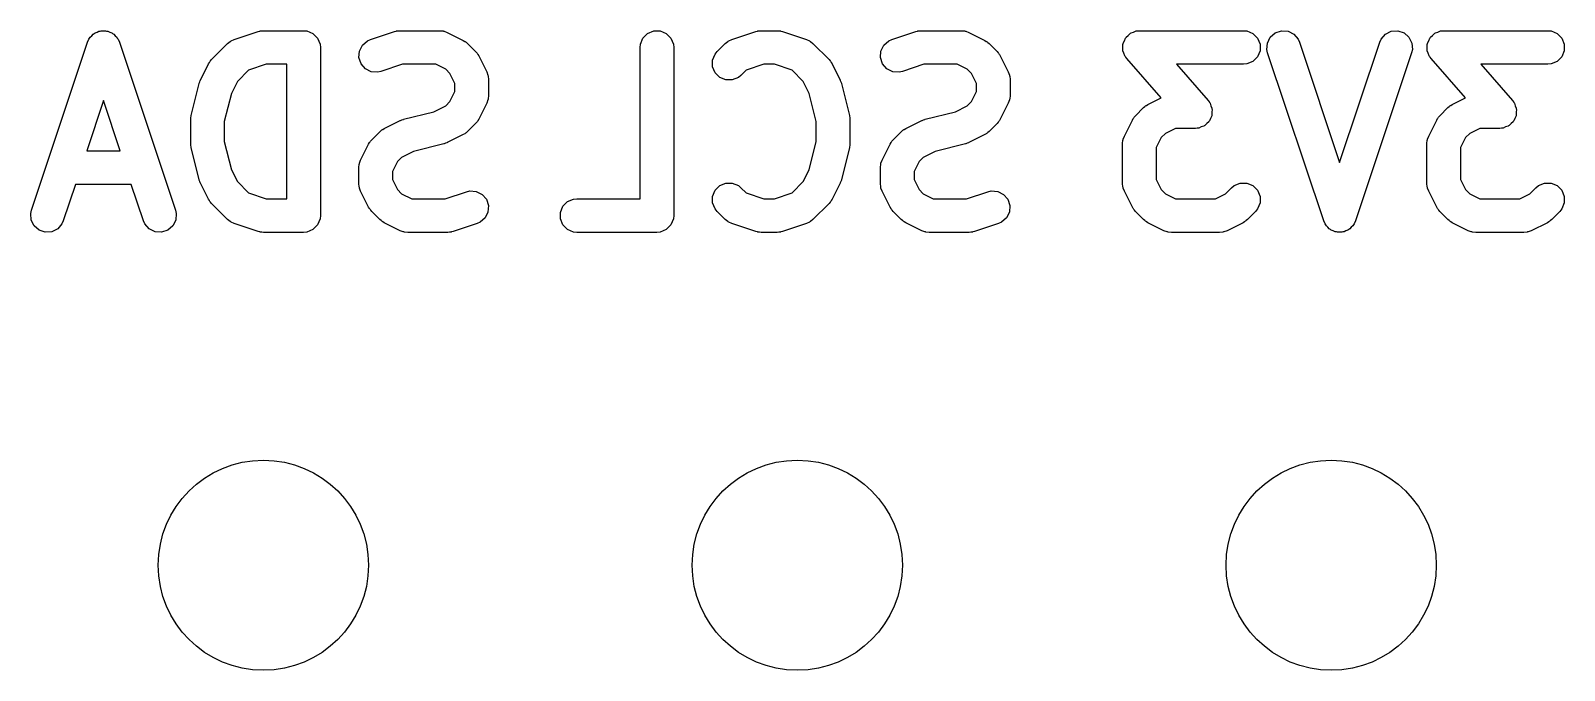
# Model space of a CAD drawing. Extents: x 89 to 178, y -115 to -57.
# Drawn here: x 147.07 to 154.37, y -102.72 to -99.68 of the extents above; entities that cross this region are included whole.
import ezdxf

# ---------------------------------------------------------------- set-up
doc = ezdxf.new("R2010")
doc.units = 0
doc.layers.add('BLACK', color=7, linetype='CONTINUOUS')

msp = doc.modelspace()

# ---------------------------------------------------------------- linework, layer by layer
at = {"layer": 'BLACK', "linetype": 'CONTINUOUS'}
for p, q in [((147.343151, -99.736477), (147.349545, -99.722157)), ((147.349545, -99.722157), (147.353288, -99.71784)), ((147.353288, -99.71784), (147.355846, -99.712726)), ((147.355846, -99.712726), (147.363424, -99.706153)), ((147.363424, -99.706153), (147.369997, -99.698575)), ((147.369997, -99.698575), (147.375111, -99.696017)), ((147.375111, -99.696017), (147.379428, -99.692274)), ((147.379428, -99.692274), (147.388939, -99.689103)), ((147.388939, -99.689103), (147.397916, -99.684615)), ((147.397916, -99.684615), (147.403619, -99.684209)), ((147.403619, -99.684209), (147.40904, -99.682403)), ((147.40904, -99.682403), (147.419046, -99.683113)), ((147.419046, -99.683113), (147.429052, -99.682403)), ((147.429052, -99.682403), (147.434472, -99.684209)), ((147.434472, -99.684209), (147.440176, -99.684615)), ((147.440176, -99.684615), (147.449152, -99.689103)), ((147.449152, -99.689103), (147.458664, -99.692274)), ((147.458664, -99.692274), (147.462981, -99.696018)), ((147.462981, -99.696018), (147.468095, -99.698575)), ((147.468095, -99.698575), (147.474665, -99.70615)), ((147.474665, -99.70615), (147.482246, -99.712725)), ((147.482246, -99.712725), (147.484804, -99.717841)), ((147.484804, -99.717841), (147.488547, -99.722157)), ((147.488547, -99.722157), (147.494941, -99.736477)), ((148.010097, -99.743301), (148.022219, -99.733352)), ((148.022219, -99.733352), (148.024876, -99.732251)), ((148.024876, -99.732251), (148.027047, -99.730369)), ((148.027047, -99.730369), (148.041367, -99.723975)), ((148.041367, -99.723975), (148.155653, -99.68588)), ((148.155653, -99.68588), (148.163392, -99.68412)), ((148.163392, -99.68412), (148.165344, -99.683312)), ((148.165344, -99.683312), (148.168172, -99.683033)), ((148.168172, -99.683033), (148.170945, -99.682403)), ((148.170945, -99.682403), (148.173053, -99.682552)), ((148.173053, -99.682552), (148.180951, -99.681775)), ((148.180951, -99.681775), (148.371427, -99.681775)), ((148.371427, -99.681775), (148.387034, -99.683312)), ((148.387034, -99.683312), (148.415873, -99.695257)), ((148.415873, -99.695257), (148.437945, -99.717329)), ((148.437945, -99.717329), (148.44989, -99.746168)), ((148.651085, -99.750821), (148.674667, -99.730369)), ((148.674667, -99.730369), (148.688987, -99.723975)), ((148.688987, -99.723975), (148.803272, -99.68588)), ((148.803272, -99.68588), (148.811011, -99.68412)), ((148.811011, -99.68412), (148.812963, -99.683312)), ((148.812963, -99.683312), (148.815791, -99.683033)), ((148.815791, -99.683033), (148.818564, -99.682403)), ((148.818564, -99.682403), (148.820672, -99.682552)), ((148.820672, -99.682552), (148.82857, -99.681775)), ((148.82857, -99.681775), (149.019047, -99.681775)), ((149.019047, -99.681775), (149.034654, -99.683312)), ((149.034654, -99.683312), (149.03731, -99.684412)), ((149.03731, -99.684412), (149.040177, -99.684616)), ((149.040177, -99.684616), (149.054824, -99.690221)), ((149.054824, -99.690221), (149.131014, -99.728316)), ((149.131014, -99.728316), (149.137728, -99.732542)), ((149.137728, -99.732542), (149.139683, -99.733352)), ((149.139683, -99.733352), (149.141882, -99.735157)), ((149.141882, -99.735157), (149.144286, -99.73667)), ((149.973917, -99.746168), (149.985862, -99.717329)), ((149.985862, -99.717329), (150.007934, -99.695257)), ((150.007934, -99.695257), (150.036773, -99.683312)), ((150.036773, -99.683312), (150.067987, -99.683312)), ((150.067987, -99.683312), (150.096826, -99.695257)), ((150.096826, -99.695257), (150.118898, -99.717329)), ((150.118898, -99.717329), (150.130843, -99.746168)), ((150.376765, -99.743301), (150.388888, -99.733352)), ((150.388888, -99.733352), (150.391543, -99.732251)), ((150.391543, -99.732251), (150.393715, -99.730369)), ((150.393715, -99.730369), (150.408035, -99.723975)), ((150.408035, -99.723975), (150.52232, -99.68588)), ((150.52232, -99.68588), (150.530059, -99.68412)), ((150.530059, -99.68412), (150.532011, -99.683312)), ((150.532011, -99.683312), (150.534839, -99.683033)), ((150.534839, -99.683033), (150.537612, -99.682403)), ((150.537612, -99.682403), (150.53972, -99.682552)), ((150.53972, -99.682552), (150.547618, -99.681775)), ((150.547618, -99.681775), (150.623809, -99.681775)), ((150.623809, -99.681775), (150.631706, -99.682552)), ((150.631706, -99.682552), (150.633815, -99.682403)), ((150.633815, -99.682403), (150.636587, -99.683033)), ((150.636587, -99.683033), (150.639416, -99.683312)), ((150.639416, -99.683312), (150.641367, -99.68412)), ((150.641367, -99.68412), (150.649107, -99.68588)), ((150.649107, -99.68588), (150.763393, -99.723975)), ((150.763393, -99.723975), (150.777713, -99.730369)), ((150.777713, -99.730369), (150.779883, -99.732251)), ((150.779883, -99.732251), (150.782541, -99.733352)), ((150.782541, -99.733352), (150.794664, -99.743301)), ((151.132038, -99.750821), (151.15562, -99.730369)), ((151.15562, -99.730369), (151.16994, -99.723975)), ((151.16994, -99.723975), (151.284225, -99.68588)), ((151.284225, -99.68588), (151.291964, -99.68412)), ((151.291964, -99.68412), (151.293916, -99.683312)), ((151.293916, -99.683312), (151.296744, -99.683033)), ((151.296744, -99.683033), (151.299517, -99.682403)), ((151.299517, -99.682403), (151.301625, -99.682552)), ((151.301625, -99.682552), (151.309523, -99.681775)), ((151.309523, -99.681775), (151.5, -99.681775)), ((151.5, -99.681775), (151.515607, -99.683312)), ((151.515607, -99.683312), (151.518263, -99.684412)), ((151.518263, -99.684412), (151.52113, -99.684616)), ((151.52113, -99.684616), (151.535777, -99.690221)), ((151.535777, -99.690221), (151.611967, -99.728316)), ((151.611967, -99.728316), (151.618681, -99.732542)), ((151.618681, -99.732542), (151.620636, -99.733352)), ((151.620636, -99.733352), (151.622835, -99.735157)), ((151.622835, -99.735157), (151.625239, -99.73667)), ((152.270368, -99.740983), (152.276127, -99.729336)), ((152.276127, -99.729336), (152.281101, -99.717329)), ((152.281101, -99.717329), (152.283009, -99.71542)), ((152.283009, -99.71542), (152.284205, -99.713003)), ((152.284205, -99.713003), (152.293982, -99.704447)), ((152.293982, -99.704447), (152.303173, -99.695257)), ((152.303173, -99.695257), (152.305665, -99.694224)), ((152.305665, -99.694224), (152.307696, -99.692448)), ((152.307696, -99.692448), (152.320009, -99.688283)), ((152.320009, -99.688283), (152.332012, -99.683312)), ((152.332012, -99.683312), (152.335816, -99.682937)), ((152.335816, -99.682937), (152.337266, -99.682447)), ((152.337266, -99.682447), (152.33937, -99.682587)), ((152.33937, -99.682587), (152.347619, -99.681775)), ((152.347619, -99.681775), (152.842857, -99.681775)), ((152.842857, -99.681775), (152.858464, -99.683312)), ((152.858464, -99.683312), (152.887303, -99.695257)), ((152.887303, -99.695257), (152.909375, -99.717329)), ((152.909375, -99.717329), (152.92132, -99.746168)), ((152.956173, -99.740645), (152.970133, -99.712725)), ((152.970133, -99.712725), (152.993715, -99.692274)), ((152.993715, -99.692274), (153.023327, -99.682403)), ((153.023327, -99.682403), (153.054463, -99.684615)), ((153.054463, -99.684615), (153.082383, -99.698575)), ((153.082383, -99.698575), (153.102834, -99.722157)), ((153.102834, -99.722157), (153.109228, -99.736477)), ((153.490771, -99.736477), (153.497165, -99.722157)), ((153.497165, -99.722157), (153.517617, -99.698575)), ((153.517617, -99.698575), (153.545536, -99.684616)), ((153.545536, -99.684616), (153.576672, -99.682403)), ((153.576672, -99.682403), (153.606284, -99.692274)), ((153.606284, -99.692274), (153.629866, -99.712726)), ((153.629866, -99.712726), (153.643826, -99.740645)), ((153.717987, -99.740983), (153.723746, -99.729336)), ((153.723746, -99.729336), (153.72872, -99.717329)), ((153.72872, -99.717329), (153.730628, -99.71542)), ((153.730628, -99.71542), (153.731824, -99.713003)), ((153.731824, -99.713003), (153.741601, -99.704447)), ((153.741601, -99.704447), (153.750792, -99.695257)), ((153.750792, -99.695257), (153.753284, -99.694224)), ((153.753284, -99.694224), (153.755315, -99.692448)), ((153.755315, -99.692448), (153.767628, -99.688283)), ((153.767628, -99.688283), (153.779631, -99.683312)), ((153.779631, -99.683312), (153.783435, -99.682937)), ((153.783435, -99.682937), (153.784885, -99.682447)), ((153.784885, -99.682447), (153.786989, -99.682587)), ((153.786989, -99.682587), (153.795238, -99.681775)), ((153.795238, -99.681775), (154.290476, -99.681775)), ((154.290476, -99.681775), (154.306083, -99.683312)), ((154.306083, -99.683312), (154.334922, -99.695257)), ((154.334922, -99.695257), (154.356994, -99.717329)), ((154.356994, -99.717329), (154.368939, -99.746168)), ((147.076485, -100.536477), (147.343151, -99.736477)), ((147.494941, -99.736477), (147.761608, -100.536477)), ((147.933906, -99.819491), (148.010097, -99.743301)), ((148.44989, -99.746168), (148.451427, -99.761775)), ((148.451427, -99.761775), (148.451427, -100.561775)), ((148.634913, -99.809876), (148.637125, -99.77874)), ((148.637125, -99.77874), (148.651085, -99.750821)), ((149.144286, -99.73667), (149.145668, -99.738264)), ((149.145668, -99.738264), (149.151806, -99.743301)), ((149.151806, -99.743301), (149.1899, -99.781396)), ((149.1899, -99.781396), (149.194934, -99.78753)), ((149.194934, -99.78753), (149.196532, -99.788916)), ((149.196532, -99.788916), (149.198047, -99.791324)), ((149.198047, -99.791324), (149.199849, -99.793519)), ((149.199849, -99.793519), (149.200656, -99.795469)), ((149.200656, -99.795469), (149.204886, -99.802188)), ((149.204886, -99.802188), (149.242982, -99.878378)), ((149.97238, -99.761775), (149.973917, -99.746168)), ((149.97238, -100.481775), (149.97238, -99.761775)), ((150.130843, -99.746168), (150.13238, -99.761775)), ((150.13238, -99.761775), (150.13238, -100.561775)), ((150.316774, -99.822357), (150.32872, -99.793518)), ((150.32872, -99.793518), (150.338669, -99.781396)), ((150.338669, -99.781396), (150.376765, -99.743301)), ((150.794664, -99.743301), (150.870854, -99.819492)), ((151.115866, -99.809876), (151.118078, -99.77874)), ((151.118078, -99.77874), (151.132038, -99.750821)), ((151.625239, -99.73667), (151.626621, -99.738264)), ((151.626621, -99.738264), (151.632759, -99.743301)), ((151.632759, -99.743301), (151.670853, -99.781396)), ((151.670853, -99.781396), (151.675887, -99.78753)), ((151.675887, -99.78753), (151.677485, -99.788916)), ((151.677485, -99.788916), (151.679, -99.791324)), ((151.679, -99.791324), (151.680802, -99.793519)), ((151.680802, -99.793519), (151.681609, -99.795469)), ((151.681609, -99.795469), (151.685839, -99.802188)), ((151.685839, -99.802188), (151.723935, -99.878378)), ((152.268291, -99.772128), (152.269156, -99.759157)), ((152.269156, -99.774685), (152.268291, -99.772128)), ((152.269156, -99.746168), (152.270188, -99.743675)), ((152.269156, -99.759157), (152.269156, -99.746168)), ((152.269156, -99.777382), (152.269156, -99.774685)), ((152.274127, -99.789384), (152.269156, -99.777382)), ((152.270188, -99.743675), (152.270368, -99.740983)), ((152.278292, -99.801698), (152.274127, -99.789384)), ((152.280515, -99.804808), (152.278292, -99.801698)), ((152.281101, -99.806221), (152.280515, -99.804808)), ((152.282591, -99.807711), (152.281101, -99.806221)), ((152.287413, -99.814455), (152.282591, -99.807711)), ((152.909375, -99.806221), (152.887303, -99.828293)), ((152.92132, -99.777382), (152.909375, -99.806221)), ((152.92132, -99.746168), (152.92132, -99.777382)), ((152.953961, -99.771781), (152.956173, -99.740645)), ((152.957438, -99.787073), (152.953961, -99.771781)), ((153.224104, -100.587073), (152.957438, -99.787073)), ((153.109228, -99.736477), (153.299999, -100.308791)), ((153.299999, -100.308791), (153.490771, -99.736477)), ((153.642561, -99.787073), (153.375894, -100.587073)), ((153.646038, -99.771781), (153.642561, -99.787073)), ((153.643826, -99.740645), (153.646038, -99.771781)), ((153.71591, -99.772128), (153.716775, -99.759157)), ((153.716775, -99.774685), (153.71591, -99.772128)), ((153.716775, -99.746168), (153.717807, -99.743675)), ((153.716775, -99.759157), (153.716775, -99.746168)), ((153.716775, -99.777382), (153.716775, -99.774685)), ((153.721746, -99.789384), (153.716775, -99.777382)), ((153.717807, -99.743675), (153.717987, -99.740983)), ((153.725911, -99.801698), (153.721746, -99.789384)), ((153.728134, -99.804808), (153.725911, -99.801698)), ((153.72872, -99.806221), (153.728134, -99.804808)), ((153.73021, -99.807711), (153.72872, -99.806221)), ((153.735032, -99.814455), (153.73021, -99.807711)), ((154.356994, -99.806221), (154.334922, -99.828293)), ((154.368939, -99.777382), (154.356994, -99.806221)), ((154.368939, -99.746168), (154.368939, -99.777382)), ((147.880826, -99.916474), (147.918921, -99.840283)), ((147.918921, -99.840283), (147.923147, -99.833568)), ((147.923147, -99.833568), (147.923957, -99.831614)), ((147.923957, -99.831614), (147.925762, -99.829414)), ((147.925762, -99.829414), (147.927275, -99.827011)), ((147.927275, -99.827011), (147.928869, -99.825628)), ((147.928869, -99.825628), (147.933906, -99.819491)), ((148.109879, -99.869792), (148.056222, -99.92345)), ((148.193934, -99.841775), (148.109879, -99.869792)), ((148.291427, -99.841775), (148.193934, -99.841775)), ((148.291427, -100.481775), (148.291427, -99.841775)), ((148.644784, -99.839488), (148.634913, -99.809876)), ((148.665236, -99.86307), (148.644784, -99.839488)), ((148.693155, -99.87703), (148.665236, -99.86307)), ((148.724291, -99.879242), (148.693155, -99.87703)), ((148.739583, -99.875765), (148.724291, -99.879242)), ((148.841553, -99.841775), (148.739583, -99.875765)), ((149.000162, -99.841775), (148.841553, -99.841775)), ((149.047846, -99.865617), (149.000162, -99.841775)), ((149.067584, -99.885354), (149.047846, -99.865617)), ((149.242982, -99.878378), (149.248587, -99.893025)), ((150.316773, -99.853571), (150.316774, -99.822357)), ((150.328719, -99.88241), (150.316773, -99.853571)), ((150.476546, -99.869793), (150.451805, -99.894534)), ((150.560601, -99.841775), (150.476546, -99.869793)), ((150.610826, -99.841775), (150.560601, -99.841775)), ((150.694879, -99.869792), (150.610826, -99.841775)), ((150.748536, -99.923449), (150.694879, -99.869792)), ((150.870854, -99.819492), (150.875889, -99.825626)), ((150.875889, -99.825626), (150.877485, -99.827011)), ((150.877485, -99.827011), (150.878998, -99.829414)), ((150.878998, -99.829414), (150.880803, -99.831614)), ((150.880803, -99.831614), (150.881612, -99.833568)), ((150.881612, -99.833568), (150.885839, -99.840283)), ((150.885839, -99.840283), (150.923934, -99.916474)), ((151.125737, -99.839488), (151.115866, -99.809876)), ((151.146189, -99.86307), (151.125737, -99.839488)), ((151.174108, -99.87703), (151.146189, -99.86307)), ((151.205244, -99.879242), (151.174108, -99.87703)), ((151.220536, -99.875765), (151.205244, -99.879242)), ((151.322506, -99.841775), (151.220536, -99.875765)), ((151.481115, -99.841775), (151.322506, -99.841775)), ((151.528799, -99.865617), (151.481115, -99.841775)), ((151.548537, -99.885354), (151.528799, -99.865617)), ((151.723935, -99.878378), (151.72954, -99.893025)), ((152.45111, -100.001539), (152.287413, -99.814455)), ((152.842857, -99.841775), (152.52392, -99.841775)), ((152.52392, -99.841775), (152.674491, -100.013857)), ((152.858464, -99.840238), (152.842857, -99.841775)), ((152.887303, -99.828293), (152.858464, -99.840238)), ((153.898729, -100.001539), (153.735032, -99.814455)), ((154.290476, -99.841775), (153.971539, -99.841775)), ((153.971539, -99.841775), (154.12211, -100.013857)), ((154.306083, -99.840238), (154.290476, -99.841775)), ((154.334922, -99.828293), (154.306083, -99.840238)), ((147.836673, -100.085229), (147.874769, -99.932848)), ((147.874769, -99.932848), (147.87518, -99.931697)), ((147.87518, -99.931697), (147.875221, -99.931121)), ((147.875221, -99.931121), (147.877705, -99.924628)), ((147.877705, -99.924628), (147.880045, -99.91808)), ((147.880045, -99.91808), (147.880389, -99.917615)), ((147.880389, -99.917615), (147.880826, -99.916474)), ((148.056222, -99.92345), (148.02786, -99.980173)), ((149.091428, -99.933041), (149.067584, -99.885354)), ((149.091428, -99.97146), (149.091428, -99.933041)), ((149.248587, -99.893025), (149.24879, -99.895892)), ((149.24879, -99.895892), (149.249891, -99.898549)), ((149.249891, -99.898549), (149.251428, -99.914156)), ((149.251428, -99.914156), (149.251428, -99.990346)), ((150.35079, -99.904482), (150.328719, -99.88241)), ((150.379629, -99.916428), (150.35079, -99.904482)), ((150.410843, -99.916429), (150.379629, -99.916428)), ((150.439682, -99.904483), (150.410843, -99.916429)), ((150.451805, -99.894534), (150.439682, -99.904483)), ((150.776899, -99.980173), (150.748536, -99.923449)), ((150.923934, -99.916474), (150.92437, -99.917615)), ((150.92437, -99.917615), (150.924715, -99.91808)), ((150.924715, -99.91808), (150.927054, -99.924628)), ((150.927054, -99.924628), (150.929539, -99.931121)), ((150.929539, -99.931121), (150.929579, -99.931697)), ((150.929579, -99.931697), (150.929991, -99.932848)), ((150.929991, -99.932848), (150.968087, -100.085229)), ((151.572381, -99.933041), (151.548537, -99.885354)), ((151.572381, -99.97146), (151.572381, -99.933041)), ((151.72954, -99.893025), (151.729743, -99.895892)), ((151.729743, -99.895892), (151.730844, -99.898549)), ((151.730844, -99.898549), (151.732381, -99.914156)), ((151.732381, -99.914156), (151.732381, -99.990346)), ((147.419046, -100.014758), (147.339565, -100.253203)), ((147.498528, -100.253203), (147.419046, -100.014758)), ((148.02786, -99.980173), (147.994284, -100.114479)), ((149.047846, -100.038884), (149.067584, -100.019147)), ((149.067584, -100.019147), (149.091428, -99.97146)), ((149.242982, -100.026124), (149.204886, -100.102314)), ((149.248587, -100.011477), (149.242982, -100.026124)), ((149.24879, -100.008609), (149.248587, -100.011477)), ((149.249891, -100.005953), (149.24879, -100.008609)), ((149.251428, -99.990346), (149.249891, -100.005953)), ((150.810476, -100.114479), (150.776899, -99.980173)), ((151.528799, -100.038884), (151.548537, -100.019147)), ((151.548537, -100.019147), (151.572381, -99.97146)), ((151.723935, -100.026124), (151.685839, -100.102314)), ((151.72954, -100.011477), (151.723935, -100.026124)), ((151.729743, -100.008609), (151.72954, -100.011477)), ((151.730844, -100.005953), (151.729743, -100.008609)), ((151.732381, -99.990346), (151.730844, -100.005953)), ((152.388032, -100.033078), (152.45111, -100.001539)), ((152.674491, -100.013857), (152.679311, -100.020599)), ((152.679311, -100.020599), (152.680803, -100.022091)), ((152.680803, -100.022091), (152.681388, -100.023505)), ((152.681388, -100.023505), (152.683612, -100.026615)), ((152.683612, -100.026615), (152.687775, -100.038924)), ((153.835651, -100.033078), (153.898729, -100.001539)), ((154.12211, -100.013857), (154.12693, -100.020599)), ((154.12693, -100.020599), (154.128422, -100.022091)), ((154.128422, -100.022091), (154.129007, -100.023505)), ((154.129007, -100.023505), (154.131231, -100.026615)), ((154.131231, -100.026615), (154.135394, -100.038924)), ((147.834378, -100.100743), (147.835242, -100.094898)), ((147.835242, -100.094898), (147.835821, -100.089025)), ((147.835821, -100.089025), (147.836272, -100.087934)), ((147.836272, -100.087934), (147.836673, -100.085229)), ((148.847263, -100.103211), (148.991126, -100.067244)), ((148.991126, -100.067244), (149.047846, -100.038884)), ((150.968087, -100.085229), (150.968487, -100.087934)), ((150.968487, -100.087934), (150.968939, -100.089025)), ((150.968939, -100.089025), (150.969517, -100.094898)), ((150.969517, -100.094898), (150.970382, -100.100743)), ((151.328216, -100.103211), (151.472079, -100.067244)), ((151.472079, -100.067244), (151.528799, -100.038884)), ((152.318386, -100.100235), (152.319196, -100.098281)), ((152.319196, -100.098281), (152.321001, -100.096081)), ((152.321001, -100.096081), (152.322514, -100.093678)), ((152.322514, -100.093678), (152.324108, -100.092295)), ((152.324108, -100.092295), (152.329145, -100.086158)), ((152.329145, -100.086158), (152.36724, -100.048064)), ((152.36724, -100.048064), (152.373374, -100.043029)), ((152.373374, -100.043029), (152.37476, -100.041432)), ((152.37476, -100.041432), (152.377168, -100.039916)), ((152.377168, -100.039916), (152.379363, -100.038115)), ((152.379363, -100.038115), (152.381313, -100.037307)), ((152.381313, -100.037307), (152.388032, -100.033078)), ((152.685772, -100.098985), (152.680803, -100.110983)), ((152.691537, -100.087329), (152.685772, -100.098985)), ((152.687775, -100.038924), (152.692748, -100.05093)), ((152.691716, -100.084634), (152.691537, -100.087329)), ((152.692748, -100.082144), (152.691716, -100.084634)), ((152.692748, -100.05093), (152.692748, -100.053626)), ((152.692748, -100.053626), (152.693613, -100.056184)), ((152.693613, -100.056184), (152.692748, -100.069161)), ((152.692748, -100.069161), (152.692748, -100.082144)), ((153.766005, -100.100235), (153.766815, -100.098281)), ((153.766815, -100.098281), (153.76862, -100.096081)), ((153.76862, -100.096081), (153.770133, -100.093678)), ((153.770133, -100.093678), (153.771727, -100.092295)), ((153.771727, -100.092295), (153.776764, -100.086158)), ((153.776764, -100.086158), (153.814859, -100.048064)), ((153.814859, -100.048064), (153.820993, -100.043029)), ((153.820993, -100.043029), (153.822379, -100.041432)), ((153.822379, -100.041432), (153.824787, -100.039916)), ((153.824787, -100.039916), (153.826982, -100.038115)), ((153.826982, -100.038115), (153.828932, -100.037307)), ((153.828932, -100.037307), (153.835651, -100.033078)), ((154.133391, -100.098985), (154.128422, -100.110983)), ((154.139156, -100.087329), (154.133391, -100.098985)), ((154.135394, -100.038924), (154.140367, -100.05093)), ((154.139335, -100.084634), (154.139156, -100.087329)), ((154.140367, -100.082144), (154.139335, -100.084634)), ((154.140367, -100.05093), (154.140367, -100.053626)), ((154.140367, -100.053626), (154.141232, -100.056184)), ((154.141232, -100.056184), (154.140367, -100.069161)), ((154.140367, -100.069161), (154.140367, -100.082144)), ((147.834284, -100.104632), (147.834551, -100.101911)), ((147.834284, -100.218918), (147.834284, -100.104632)), ((147.834551, -100.101911), (147.834378, -100.100743)), ((147.994284, -100.114479), (147.994284, -100.20907)), ((148.695811, -100.200444), (148.733906, -100.16235)), ((148.733906, -100.16235), (148.74004, -100.157315)), ((148.74004, -100.157315), (148.741426, -100.155718)), ((148.741426, -100.155718), (148.743834, -100.154202)), ((148.743834, -100.154202), (148.746029, -100.152401)), ((148.746029, -100.152401), (148.747979, -100.151593)), ((148.747979, -100.151593), (148.754698, -100.147364)), ((148.754698, -100.147364), (148.830888, -100.109268)), ((148.830888, -100.109268), (148.832031, -100.10883)), ((148.832031, -100.10883), (148.832495, -100.108487)), ((148.832495, -100.108487), (148.839028, -100.106152)), ((148.839028, -100.106152), (148.845535, -100.103663)), ((148.845535, -100.103663), (148.846112, -100.103621)), ((148.846112, -100.103621), (148.847263, -100.103211)), ((149.137728, -100.171959), (149.131014, -100.176186)), ((149.139683, -100.17115), (149.137728, -100.171959)), ((149.141882, -100.169344), (149.139683, -100.17115)), ((149.144286, -100.167832), (149.141882, -100.169344)), ((149.145668, -100.166237), (149.144286, -100.167832)), ((149.151806, -100.161201), (149.145668, -100.166237)), ((149.1899, -100.123106), (149.151806, -100.161201)), ((149.194934, -100.116971), (149.1899, -100.123106)), ((149.196532, -100.115586), (149.194934, -100.116971)), ((149.198047, -100.113177), (149.196532, -100.115586)), ((149.199849, -100.110983), (149.198047, -100.113177)), ((149.200656, -100.109032), (149.199849, -100.110983)), ((149.204886, -100.102314), (149.200656, -100.109032)), ((150.810476, -100.20907), (150.810476, -100.114479)), ((150.970382, -100.100743), (150.970208, -100.101911)), ((150.970208, -100.101911), (150.970476, -100.104632)), ((150.970476, -100.104632), (150.970476, -100.218918)), ((151.176764, -100.200444), (151.214859, -100.16235)), ((151.214859, -100.16235), (151.220993, -100.157315)), ((151.220993, -100.157315), (151.222379, -100.155718)), ((151.222379, -100.155718), (151.224787, -100.154202)), ((151.224787, -100.154202), (151.226982, -100.152401)), ((151.226982, -100.152401), (151.228932, -100.151593)), ((151.228932, -100.151593), (151.235651, -100.147364)), ((151.235651, -100.147364), (151.311841, -100.109268)), ((151.311841, -100.109268), (151.312984, -100.10883)), ((151.312984, -100.10883), (151.313448, -100.108487)), ((151.313448, -100.108487), (151.319981, -100.106152)), ((151.319981, -100.106152), (151.326488, -100.103663)), ((151.326488, -100.103663), (151.327065, -100.103621)), ((151.327065, -100.103621), (151.328216, -100.103211)), ((151.618681, -100.171959), (151.611967, -100.176186)), ((151.620636, -100.17115), (151.618681, -100.171959)), ((151.622835, -100.169344), (151.620636, -100.17115)), ((151.625239, -100.167832), (151.622835, -100.169344)), ((151.626621, -100.166237), (151.625239, -100.167832)), ((151.632759, -100.161201), (151.626621, -100.166237)), ((151.670853, -100.123106), (151.632759, -100.161201)), ((151.675887, -100.116971), (151.670853, -100.123106)), ((151.677485, -100.115586), (151.675887, -100.116971)), ((151.679, -100.113177), (151.677485, -100.115586)), ((151.680802, -100.110983), (151.679, -100.113177)), ((151.681609, -100.109032), (151.680802, -100.110983)), ((151.685839, -100.102314), (151.681609, -100.109032)), ((152.276065, -100.183141), (152.31416, -100.10695)), ((152.31416, -100.10695), (152.318386, -100.100235)), ((152.471198, -100.170379), (152.451461, -100.190117)), ((152.518885, -100.146537), (152.471198, -100.170379)), ((152.614285, -100.146537), (152.518885, -100.146537)), ((152.622533, -100.145724), (152.614285, -100.146537)), ((152.624639, -100.145865), (152.622533, -100.145724)), ((152.626089, -100.145374), (152.624639, -100.145865)), ((152.629892, -100.145), (152.626089, -100.145374)), ((152.641892, -100.140029), (152.629892, -100.145)), ((152.654208, -100.135864), (152.641892, -100.140029)), ((152.656238, -100.134087), (152.654208, -100.135864)), ((152.658731, -100.133055), (152.656238, -100.134087)), ((152.667917, -100.123868), (152.658731, -100.133055)), ((152.677699, -100.11531), (152.667917, -100.123868)), ((152.678895, -100.11289), (152.677699, -100.11531)), ((152.680803, -100.110983), (152.678895, -100.11289)), ((153.723684, -100.183141), (153.761779, -100.10695)), ((153.761779, -100.10695), (153.766005, -100.100235)), ((153.918817, -100.170379), (153.89908, -100.190117)), ((153.966504, -100.146537), (153.918817, -100.170379)), ((154.061904, -100.146537), (153.966504, -100.146537)), ((154.070152, -100.145724), (154.061904, -100.146537)), ((154.072258, -100.145865), (154.070152, -100.145724)), ((154.073708, -100.145374), (154.072258, -100.145865)), ((154.077511, -100.145), (154.073708, -100.145374)), ((154.089511, -100.140029), (154.077511, -100.145)), ((154.101827, -100.135864), (154.089511, -100.140029)), ((154.103857, -100.134087), (154.101827, -100.135864)), ((154.10635, -100.133055), (154.103857, -100.134087)), ((154.115536, -100.123868), (154.10635, -100.133055)), ((154.125318, -100.11531), (154.115536, -100.123868)), ((154.126514, -100.11289), (154.125318, -100.11531)), ((154.128422, -100.110983), (154.126514, -100.11289)), ((147.834551, -100.221638), (147.834284, -100.218918)), ((147.834378, -100.222807), (147.834551, -100.221638)), ((147.835242, -100.228651), (147.834378, -100.222807)), ((147.835821, -100.234525), (147.835242, -100.228651)), ((147.836272, -100.235615), (147.835821, -100.234525)), ((147.836673, -100.238321), (147.836272, -100.235615)), ((147.874769, -100.390702), (147.836673, -100.238321)), ((147.994284, -100.20907), (148.02786, -100.343375)), ((148.642731, -100.297426), (148.680826, -100.221236)), ((148.680826, -100.221236), (148.685052, -100.214521)), ((148.685052, -100.214521), (148.685862, -100.212567)), ((148.685862, -100.212567), (148.687667, -100.210367)), ((148.687667, -100.210367), (148.68918, -100.207964)), ((148.68918, -100.207964), (148.690774, -100.206581)), ((148.690774, -100.206581), (148.695811, -100.200444)), ((149.03845, -100.220338), (148.894589, -100.256302)), ((149.0396, -100.219926), (149.03845, -100.220338)), ((149.040177, -100.219886), (149.0396, -100.219926)), ((149.046669, -100.217401), (149.040177, -100.219886)), ((149.053218, -100.215062), (149.046669, -100.217401)), ((149.053682, -100.214717), (149.053218, -100.215062)), ((149.054824, -100.214281), (149.053682, -100.214717)), ((149.131014, -100.176186), (149.054824, -100.214281)), ((150.776899, -100.343375), (150.810476, -100.20907)), ((150.968087, -100.238321), (150.929991, -100.390702)), ((150.968487, -100.235615), (150.968087, -100.238321)), ((150.968939, -100.234525), (150.968487, -100.235615)), ((150.969517, -100.228651), (150.968939, -100.234525)), ((150.970382, -100.222807), (150.969517, -100.228651)), ((150.970476, -100.218918), (150.970208, -100.221638)), ((150.970208, -100.221638), (150.970382, -100.222807)), ((151.123684, -100.297426), (151.161779, -100.221236)), ((151.161779, -100.221236), (151.166005, -100.214521)), ((151.166005, -100.214521), (151.166815, -100.212567)), ((151.166815, -100.212567), (151.16862, -100.210367)), ((151.16862, -100.210367), (151.170133, -100.207964)), ((151.170133, -100.207964), (151.171727, -100.206581)), ((151.171727, -100.206581), (151.176764, -100.200444)), ((151.519403, -100.220338), (151.375542, -100.256302)), ((151.520553, -100.219926), (151.519403, -100.220338)), ((151.52113, -100.219886), (151.520553, -100.219926)), ((151.527622, -100.217401), (151.52113, -100.219886)), ((151.534171, -100.215062), (151.527622, -100.217401)), ((151.534635, -100.214717), (151.534171, -100.215062)), ((151.535777, -100.214281), (151.534635, -100.214717)), ((151.611967, -100.176186), (151.535777, -100.214281)), ((152.267619, -100.218918), (152.269156, -100.203311)), ((152.267619, -100.409394), (152.267619, -100.218918)), ((152.269156, -100.203311), (152.270256, -100.200654)), ((152.270256, -100.200654), (152.27046, -100.197788)), ((152.27046, -100.197788), (152.276065, -100.183141)), ((152.451461, -100.190117), (152.427619, -100.237802)), ((152.427619, -100.237802), (152.427619, -100.390509)), ((153.715238, -100.218918), (153.716775, -100.203311)), ((153.715238, -100.409394), (153.715238, -100.218918)), ((153.716775, -100.203311), (153.717875, -100.200654)), ((153.717875, -100.200654), (153.718079, -100.197788)), ((153.718079, -100.197788), (153.723684, -100.183141)), ((153.89908, -100.190117), (153.875238, -100.237802)), ((153.875238, -100.237802), (153.875238, -100.390509)), ((147.339565, -100.253203), (147.498528, -100.253203)), ((148.634285, -100.333203), (148.635822, -100.317596)), ((148.635822, -100.317596), (148.636922, -100.314939)), ((148.636922, -100.314939), (148.637126, -100.312073)), ((148.637126, -100.312073), (148.642731, -100.297426)), ((148.818127, -100.304403), (148.794285, -100.352088)), ((148.837864, -100.284665), (148.818127, -100.304403)), ((148.894589, -100.256302), (148.837864, -100.284665)), ((151.115238, -100.333203), (151.116775, -100.317596)), ((151.116775, -100.317596), (151.117875, -100.314939)), ((151.117875, -100.314939), (151.118079, -100.312073)), ((151.118079, -100.312073), (151.123684, -100.297426)), ((151.29908, -100.304403), (151.275238, -100.352088)), ((151.318817, -100.284665), (151.29908, -100.304403)), ((151.375542, -100.256302), (151.318817, -100.284665)), ((147.87518, -100.391852), (147.874769, -100.390702)), ((147.875221, -100.392429), (147.87518, -100.391852)), ((148.02786, -100.343375), (148.056223, -100.4001)), ((148.634285, -100.409394), (148.634285, -100.333203)), ((148.794285, -100.352088), (148.794285, -100.390509)), ((148.794285, -100.390509), (148.818128, -100.438195)), ((150.748536, -100.4001), (150.776899, -100.343375)), ((150.929579, -100.391852), (150.929539, -100.392429)), ((150.929991, -100.390702), (150.929579, -100.391852)), ((151.115238, -100.409394), (151.115238, -100.333203)), ((151.275238, -100.352088), (151.275238, -100.390509)), ((151.275238, -100.390509), (151.299081, -100.438195)), ((152.427619, -100.390509), (152.451462, -100.438195)), ((153.875238, -100.390509), (153.899081, -100.438195)), ((147.286232, -100.413203), (147.228275, -100.587073)), ((147.551861, -100.413203), (147.286232, -100.413203)), ((147.609818, -100.587073), (147.551861, -100.413203)), ((147.877705, -100.398921), (147.875221, -100.392429)), ((147.880045, -100.40547), (147.877705, -100.398921)), ((147.880389, -100.405934), (147.880045, -100.40547)), ((147.880826, -100.407076), (147.880389, -100.405934)), ((147.918921, -100.483266), (147.880826, -100.407076)), ((148.056223, -100.4001), (148.109879, -100.453757)), ((148.109879, -100.453757), (148.193934, -100.481775)), ((148.635822, -100.425001), (148.634285, -100.409394)), ((148.636922, -100.427657), (148.635822, -100.425001)), ((148.637126, -100.430524), (148.636922, -100.427657)), ((148.642731, -100.445171), (148.637126, -100.430524)), ((148.680826, -100.521361), (148.642731, -100.445171)), ((148.818128, -100.438195), (148.837864, -100.457932)), ((148.837864, -100.457932), (148.885551, -100.481775)), ((149.044159, -100.481775), (149.14613, -100.447785)), ((149.14613, -100.447785), (149.161422, -100.444308)), ((149.161422, -100.444308), (149.192559, -100.44652)), ((149.192559, -100.44652), (149.220478, -100.46048)), ((149.220478, -100.46048), (149.240929, -100.484062)), ((150.316774, -100.469977), (150.328719, -100.441138)), ((150.328719, -100.441138), (150.350791, -100.419066)), ((150.350791, -100.419066), (150.37963, -100.407121)), ((150.37963, -100.407121), (150.410844, -100.407121)), ((150.410844, -100.407121), (150.439683, -100.419066)), ((150.439683, -100.419066), (150.451806, -100.429015)), ((150.451806, -100.429015), (150.476547, -100.453757)), ((150.476547, -100.453757), (150.560601, -100.481775)), ((150.610826, -100.481775), (150.69488, -100.453757)), ((150.69488, -100.453757), (150.748536, -100.4001)), ((150.923934, -100.407076), (150.885839, -100.483266)), ((150.92437, -100.405934), (150.923934, -100.407076)), ((150.924715, -100.40547), (150.92437, -100.405934)), ((150.927054, -100.398921), (150.924715, -100.40547)), ((150.929539, -100.392429), (150.927054, -100.398921)), ((151.116775, -100.425001), (151.115238, -100.409394)), ((151.117875, -100.427657), (151.116775, -100.425001)), ((151.118079, -100.430524), (151.117875, -100.427657)), ((151.123684, -100.445171), (151.118079, -100.430524)), ((151.161779, -100.521361), (151.123684, -100.445171)), ((151.299081, -100.438195), (151.318817, -100.457932)), ((151.318817, -100.457932), (151.366504, -100.481775)), ((151.525112, -100.481775), (151.627083, -100.447785)), ((151.627083, -100.447785), (151.642375, -100.444308)), ((151.642375, -100.444308), (151.673512, -100.44652)), ((151.673512, -100.44652), (151.701431, -100.46048)), ((151.701431, -100.46048), (151.721882, -100.484062)), ((152.269156, -100.425001), (152.267619, -100.409394)), ((152.270256, -100.427657), (152.269156, -100.425001)), ((152.27046, -100.430524), (152.270256, -100.427657)), ((152.276065, -100.445171), (152.27046, -100.430524)), ((152.31416, -100.521361), (152.276065, -100.445171)), ((152.451462, -100.438195), (152.471198, -100.457932)), ((152.471198, -100.457932), (152.518885, -100.481775)), ((152.709686, -100.481775), (152.757372, -100.457932)), ((152.757372, -100.457932), (152.786288, -100.429016)), ((152.786288, -100.429016), (152.79841, -100.419067)), ((152.79841, -100.419067), (152.827249, -100.407121)), ((152.827249, -100.407121), (152.858463, -100.407121)), ((152.858463, -100.407121), (152.887302, -100.419066)), ((152.887302, -100.419066), (152.909374, -100.441137)), ((152.909374, -100.441137), (152.92132, -100.469976)), ((153.716775, -100.425001), (153.715238, -100.409394)), ((153.717875, -100.427657), (153.716775, -100.425001)), ((153.718079, -100.430524), (153.717875, -100.427657)), ((153.723684, -100.445171), (153.718079, -100.430524)), ((153.761779, -100.521361), (153.723684, -100.445171)), ((153.899081, -100.438195), (153.918817, -100.457932)), ((153.918817, -100.457932), (153.966504, -100.481775)), ((154.157305, -100.481775), (154.204991, -100.457932)), ((154.204991, -100.457932), (154.233907, -100.429016)), ((154.233907, -100.429016), (154.246029, -100.419067)), ((154.246029, -100.419067), (154.274868, -100.407121)), ((154.274868, -100.407121), (154.306082, -100.407121)), ((154.306082, -100.407121), (154.334921, -100.419066)), ((154.334921, -100.419066), (154.356993, -100.441137)), ((154.356993, -100.441137), (154.368939, -100.469976)), ((147.073008, -100.551769), (147.076485, -100.536477)), ((147.761608, -100.536477), (147.765085, -100.551769)), ((147.923148, -100.489982), (147.918921, -100.483266)), ((147.923957, -100.491934), (147.923148, -100.489982)), ((147.925759, -100.49413), (147.923957, -100.491934)), ((147.927275, -100.496538), (147.925759, -100.49413)), ((147.928872, -100.497923), (147.927275, -100.496538)), ((147.933906, -100.504057), (147.928872, -100.497923)), ((148.010096, -100.580248), (147.933906, -100.504057)), ((148.193934, -100.481775), (148.291427, -100.481775)), ((148.685053, -100.528077), (148.680826, -100.521361)), ((148.685862, -100.530029), (148.685053, -100.528077)), ((148.687664, -100.532225), (148.685862, -100.530029)), ((148.68918, -100.534633), (148.687664, -100.532225)), ((148.690777, -100.536018), (148.68918, -100.534633)), ((148.695811, -100.542152), (148.690777, -100.536018)), ((148.885551, -100.481775), (149.044159, -100.481775)), ((149.240929, -100.484062), (149.2508, -100.513674)), ((149.2508, -100.513674), (149.248588, -100.544811)), ((149.592965, -100.546168), (149.60491, -100.517329)), ((149.60491, -100.517329), (149.626982, -100.495257)), ((149.626982, -100.495257), (149.655821, -100.483312)), ((149.655821, -100.483312), (149.671428, -100.481775)), ((149.671428, -100.481775), (149.97238, -100.481775)), ((150.316774, -100.501191), (150.316774, -100.469977)), ((150.328719, -100.53003), (150.316774, -100.501191)), ((150.338668, -100.542153), (150.328719, -100.53003)), ((150.560601, -100.481775), (150.610826, -100.481775)), ((150.870854, -100.504057), (150.794664, -100.580248)), ((150.875887, -100.497923), (150.870854, -100.504057)), ((150.877485, -100.496538), (150.875887, -100.497923)), ((150.879, -100.49413), (150.877485, -100.496538)), ((150.880803, -100.491934), (150.879, -100.49413)), ((150.881611, -100.489982), (150.880803, -100.491934)), ((150.885839, -100.483266), (150.881611, -100.489982)), ((151.166006, -100.528077), (151.161779, -100.521361)), ((151.166815, -100.530029), (151.166006, -100.528077)), ((151.168617, -100.532225), (151.166815, -100.530029)), ((151.170133, -100.534633), (151.168617, -100.532225)), ((151.17173, -100.536018), (151.170133, -100.534633)), ((151.176764, -100.542152), (151.17173, -100.536018)), ((151.366504, -100.481775), (151.525112, -100.481775)), ((151.721882, -100.484062), (151.731753, -100.513674)), ((151.731753, -100.513674), (151.729541, -100.544811)), ((152.318387, -100.528077), (152.31416, -100.521361)), ((152.319196, -100.530029), (152.318387, -100.528077)), ((152.320998, -100.532225), (152.319196, -100.530029)), ((152.322514, -100.534633), (152.320998, -100.532225)), ((152.324111, -100.536018), (152.322514, -100.534633)), ((152.329145, -100.542152), (152.324111, -100.536018)), ((152.518885, -100.481775), (152.709686, -100.481775)), ((152.909375, -100.530029), (152.899426, -100.542152)), ((152.92132, -100.50119), (152.909375, -100.530029)), ((152.92132, -100.469976), (152.92132, -100.50119)), ((153.766006, -100.528077), (153.761779, -100.521361)), ((153.766815, -100.530029), (153.766006, -100.528077)), ((153.768617, -100.532225), (153.766815, -100.530029)), ((153.770133, -100.534633), (153.768617, -100.532225)), ((153.77173, -100.536018), (153.770133, -100.534633)), ((153.776764, -100.542152), (153.77173, -100.536018)), ((153.966504, -100.481775), (154.157305, -100.481775)), ((154.356994, -100.530029), (154.347045, -100.542152)), ((154.368939, -100.50119), (154.356994, -100.530029)), ((154.368939, -100.469976), (154.368939, -100.50119)), ((147.07522, -100.582905), (147.073008, -100.551769)), ((147.08918, -100.610825), (147.07522, -100.582905)), ((147.112762, -100.631276), (147.08918, -100.610825)), ((147.221881, -100.601393), (147.20143, -100.624975)), ((147.228275, -100.587073), (147.221881, -100.601393)), ((147.616212, -100.601393), (147.609818, -100.587073)), ((147.636664, -100.624975), (147.616212, -100.601393)), ((147.748913, -100.610824), (147.725331, -100.631276)), ((147.762873, -100.582905), (147.748913, -100.610824)), ((147.765085, -100.551769), (147.762873, -100.582905)), ((148.022219, -100.590197), (148.010096, -100.580248)), ((148.024874, -100.591297), (148.022219, -100.590197)), ((148.027047, -100.593181), (148.024874, -100.591297)), ((148.041367, -100.599575), (148.027047, -100.593181)), ((148.155653, -100.63767), (148.041367, -100.599575)), ((148.437945, -100.606221), (148.415873, -100.628293)), ((148.44989, -100.577382), (148.437945, -100.606221)), ((148.451427, -100.561775), (148.44989, -100.577382)), ((148.733906, -100.580248), (148.695811, -100.542152)), ((148.740041, -100.585283), (148.733906, -100.580248)), ((148.741426, -100.58688), (148.740041, -100.585283)), ((148.74383, -100.588393), (148.741426, -100.58688)), ((148.746028, -100.590197), (148.74383, -100.588393)), ((148.74798, -100.591005), (148.746028, -100.590197)), ((148.754698, -100.595234), (148.74798, -100.591005)), ((148.830889, -100.633329), (148.754698, -100.595234)), ((149.196726, -100.599575), (149.08244, -100.63767)), ((149.211046, -100.593181), (149.196726, -100.599575)), ((149.234628, -100.57273), (149.211046, -100.593181)), ((149.248588, -100.544811), (149.234628, -100.57273)), ((149.592965, -100.577382), (149.592965, -100.546168)), ((149.60491, -100.606221), (149.592965, -100.577382)), ((149.626982, -100.628293), (149.60491, -100.606221)), ((150.118898, -100.606221), (150.096826, -100.628293)), ((150.130843, -100.577382), (150.118898, -100.606221)), ((150.13238, -100.561775), (150.130843, -100.577382)), ((150.376765, -100.580249), (150.338668, -100.542153)), ((150.388887, -100.590198), (150.376765, -100.580249)), ((150.391544, -100.591298), (150.388887, -100.590198)), ((150.393715, -100.593181), (150.391544, -100.591298)), ((150.408035, -100.599575), (150.393715, -100.593181)), ((150.52232, -100.63767), (150.408035, -100.599575)), ((150.763393, -100.599575), (150.649107, -100.63767)), ((150.777713, -100.593181), (150.763393, -100.599575)), ((150.779885, -100.591297), (150.777713, -100.593181)), ((150.782541, -100.590197), (150.779885, -100.591297)), ((150.794664, -100.580248), (150.782541, -100.590197)), ((151.214859, -100.580248), (151.176764, -100.542152)), ((151.220994, -100.585283), (151.214859, -100.580248)), ((151.222379, -100.58688), (151.220994, -100.585283)), ((151.224783, -100.588393), (151.222379, -100.58688)), ((151.226981, -100.590197), (151.224783, -100.588393)), ((151.228933, -100.591005), (151.226981, -100.590197)), ((151.235651, -100.595234), (151.228933, -100.591005)), ((151.311842, -100.633329), (151.235651, -100.595234)), ((151.677679, -100.599575), (151.563393, -100.63767)), ((151.691999, -100.593181), (151.677679, -100.599575)), ((151.715581, -100.57273), (151.691999, -100.593181)), ((151.729541, -100.544811), (151.715581, -100.57273)), ((152.36724, -100.580248), (152.329145, -100.542152)), ((152.373375, -100.585283), (152.36724, -100.580248)), ((152.37476, -100.58688), (152.373375, -100.585283)), ((152.377164, -100.588393), (152.37476, -100.58688)), ((152.379362, -100.590197), (152.377164, -100.588393)), ((152.381314, -100.591005), (152.379362, -100.590197)), ((152.388032, -100.595234), (152.381314, -100.591005)), ((152.464223, -100.633329), (152.388032, -100.595234)), ((152.840539, -100.595234), (152.764348, -100.633329)), ((152.847256, -100.591005), (152.840539, -100.595234)), ((152.849209, -100.590197), (152.847256, -100.591005)), ((152.851406, -100.588393), (152.849209, -100.590197)), ((152.853811, -100.58688), (152.851406, -100.588393)), ((152.855195, -100.585283), (152.853811, -100.58688)), ((152.861331, -100.580248), (152.855195, -100.585283)), ((152.899426, -100.542152), (152.861331, -100.580248)), ((153.230498, -100.601393), (153.224104, -100.587073)), ((153.234241, -100.605709), (153.230498, -100.601393)), ((153.236799, -100.610824), (153.234241, -100.605709)), ((153.244377, -100.617396), (153.236799, -100.610824)), ((153.363199, -100.610825), (153.355618, -100.617399)), ((153.365757, -100.605708), (153.363199, -100.610825)), ((153.3695, -100.601393), (153.365757, -100.605708)), ((153.375894, -100.587073), (153.3695, -100.601393)), ((153.814859, -100.580248), (153.776764, -100.542152)), ((153.820994, -100.585283), (153.814859, -100.580248)), ((153.822379, -100.58688), (153.820994, -100.585283)), ((153.824783, -100.588393), (153.822379, -100.58688)), ((153.826981, -100.590197), (153.824783, -100.588393)), ((153.828933, -100.591005), (153.826981, -100.590197)), ((153.835651, -100.595234), (153.828933, -100.591005)), ((153.911842, -100.633329), (153.835651, -100.595234)), ((154.288158, -100.595234), (154.211967, -100.633329)), ((154.294875, -100.591005), (154.288158, -100.595234)), ((154.296828, -100.590197), (154.294875, -100.591005)), ((154.299025, -100.588393), (154.296828, -100.590197)), ((154.30143, -100.58688), (154.299025, -100.588393)), ((154.302814, -100.585283), (154.30143, -100.58688)), ((154.30895, -100.580248), (154.302814, -100.585283)), ((154.347045, -100.542152), (154.30895, -100.580248)), ((147.142374, -100.641147), (147.112762, -100.631276)), ((147.17351, -100.638935), (147.142374, -100.641147)), ((147.20143, -100.624975), (147.17351, -100.638935)), ((147.664583, -100.638934), (147.636664, -100.624975)), ((147.695719, -100.641147), (147.664583, -100.638934)), ((147.725331, -100.631276), (147.695719, -100.641147)), ((148.163392, -100.639429), (148.155653, -100.63767)), ((148.165344, -100.640238), (148.163392, -100.639429)), ((148.168172, -100.640516), (148.165344, -100.640238)), ((148.170945, -100.641147), (148.168172, -100.640516)), ((148.173053, -100.640997), (148.170945, -100.641147)), ((148.180951, -100.641775), (148.173053, -100.640997)), ((148.371427, -100.641775), (148.180951, -100.641775)), ((148.387034, -100.640238), (148.371427, -100.641775)), ((148.415873, -100.628293), (148.387034, -100.640238)), ((148.845536, -100.638934), (148.830889, -100.633329)), ((148.848402, -100.639137), (148.845536, -100.638934)), ((148.851059, -100.640238), (148.848402, -100.639137)), ((148.866666, -100.641775), (148.851059, -100.640238)), ((149.057142, -100.641775), (148.866666, -100.641775)), ((149.065039, -100.640997), (149.057142, -100.641775)), ((149.067148, -100.641147), (149.065039, -100.640997)), ((149.06992, -100.640516), (149.067148, -100.641147)), ((149.072749, -100.640238), (149.06992, -100.640516)), ((149.0747, -100.639429), (149.072749, -100.640238)), ((149.08244, -100.63767), (149.0747, -100.639429)), ((149.655821, -100.640238), (149.626982, -100.628293)), ((149.671428, -100.641775), (149.655821, -100.640238)), ((150.05238, -100.641775), (149.671428, -100.641775)), ((150.067987, -100.640238), (150.05238, -100.641775)), ((150.096826, -100.628293), (150.067987, -100.640238)), ((150.530059, -100.639429), (150.52232, -100.63767)), ((150.532011, -100.640238), (150.530059, -100.639429)), ((150.534839, -100.640516), (150.532011, -100.640238)), ((150.537612, -100.641147), (150.534839, -100.640516)), ((150.53972, -100.640997), (150.537612, -100.641147)), ((150.547618, -100.641775), (150.53972, -100.640997)), ((150.623809, -100.641775), (150.547618, -100.641775)), ((150.631706, -100.640997), (150.623809, -100.641775)), ((150.633815, -100.641147), (150.631706, -100.640997)), ((150.636587, -100.640516), (150.633815, -100.641147)), ((150.639416, -100.640238), (150.636587, -100.640516)), ((150.641367, -100.639429), (150.639416, -100.640238)), ((150.649107, -100.63767), (150.641367, -100.639429)), ((151.326489, -100.638934), (151.311842, -100.633329)), ((151.329355, -100.639137), (151.326489, -100.638934)), ((151.332012, -100.640238), (151.329355, -100.639137)), ((151.347619, -100.641775), (151.332012, -100.640238)), ((151.538095, -100.641775), (151.347619, -100.641775)), ((151.545992, -100.640997), (151.538095, -100.641775)), ((151.548101, -100.641147), (151.545992, -100.640997)), ((151.550873, -100.640516), (151.548101, -100.641147)), ((151.553702, -100.640238), (151.550873, -100.640516)), ((151.555653, -100.639429), (151.553702, -100.640238)), ((151.563393, -100.63767), (151.555653, -100.639429)), ((152.47887, -100.638934), (152.464223, -100.633329)), ((152.481736, -100.639137), (152.47887, -100.638934)), ((152.484393, -100.640238), (152.481736, -100.639137)), ((152.5, -100.641775), (152.484393, -100.640238)), ((152.728571, -100.641775), (152.5, -100.641775)), ((152.744178, -100.640238), (152.728571, -100.641775)), ((152.746834, -100.639137), (152.744178, -100.640238)), ((152.749701, -100.638934), (152.746834, -100.639137)), ((152.764348, -100.633329), (152.749701, -100.638934)), ((153.25095, -100.624975), (153.244377, -100.617396)), ((153.256064, -100.627532), (153.25095, -100.624975)), ((153.260381, -100.631276), (153.256064, -100.627532)), ((153.269892, -100.634446), (153.260381, -100.631276)), ((153.278869, -100.638935), (153.269892, -100.634446)), ((153.284572, -100.63934), (153.278869, -100.638935)), ((153.289993, -100.641147), (153.284572, -100.63934)), ((153.299999, -100.640436), (153.289993, -100.641147)), ((153.310005, -100.641147), (153.299999, -100.640436)), ((153.315425, -100.63934), (153.310005, -100.641147)), ((153.321129, -100.638935), (153.315425, -100.63934)), ((153.330105, -100.634446), (153.321129, -100.638935)), ((153.339617, -100.631276), (153.330105, -100.634446)), ((153.343934, -100.627531), (153.339617, -100.631276)), ((153.349048, -100.624975), (153.343934, -100.627531)), ((153.355618, -100.617399), (153.349048, -100.624975)), ((153.926489, -100.638934), (153.911842, -100.633329)), ((153.929355, -100.639137), (153.926489, -100.638934)), ((153.932012, -100.640238), (153.929355, -100.639137)), ((153.947619, -100.641775), (153.932012, -100.640238)), ((154.17619, -100.641775), (153.947619, -100.641775)), ((154.191797, -100.640238), (154.17619, -100.641775)), ((154.194453, -100.639137), (154.191797, -100.640238)), ((154.19732, -100.638934), (154.194453, -100.639137)), ((154.211967, -100.633329), (154.19732, -100.638934))]:
    msp.add_line(p, q, dxfattribs=at)
at = {"layer": 'BLACK'}
for centre in [(148.18, -102.225), (148.18, -102.225), (148.18, -102.225), (150.72, -102.225), (150.72, -102.225), (150.72, -102.225), (153.26, -102.225), (153.26, -102.225), (153.26, -102.225)]:
    msp.add_circle(centre, 0.5, dxfattribs=at)

doc.saveas('drawing.dxf')
